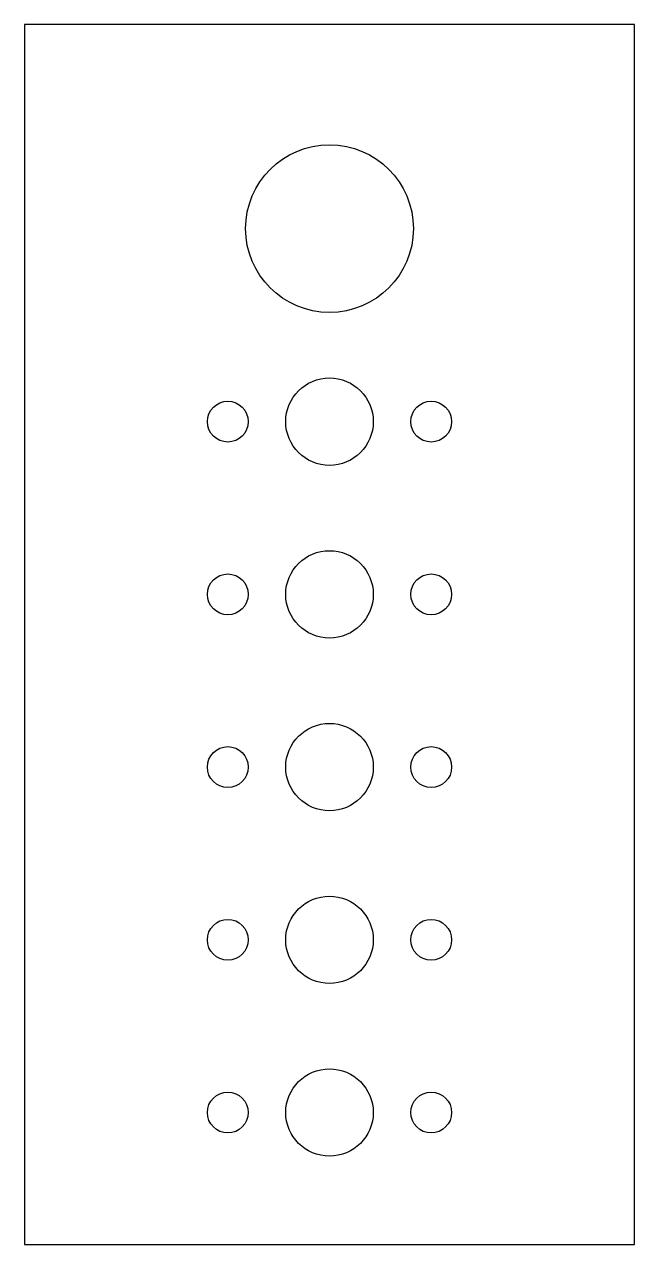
# Model space of a CAD drawing. Header units: millimetres. Extents: x -15 to 15, y -15 to 45.
import ezdxf

# ---------------------------------------------------------------- set-up
doc = ezdxf.new("R2010")
doc.units = ezdxf.units.MM

msp = doc.modelspace()

# ---------------------------------------------------------------- linework, layer by layer
for p, q in [((15, 45.05, 1), (-15, 45.05, 1)), ((-15, 45.05, 1), (-15, -15, 1)), ((15, -15, 1), (15, 45.05, 1)), ((-15, -15, 1), (15, -15, 1))]:
    msp.add_line(p, q)
for centre, radius in [((0, 35, 1), 4.125), ((0, 25.5, 1), 2.15), ((-5, 25.5, 1), 1.005), ((5, 25.5, 1), 1.005), ((0, 17, 1), 2.15), ((-5, 17, 1), 1.005), ((5, 17, 1), 1.005), ((0, 8.5, 1), 2.15), ((-5, 8.5, 1), 1.005), ((5, 8.5, 1), 1.005), ((0, 0, 1), 2.15), ((-5, 0, 1), 1.005), ((5, 0, 1), 1.005), ((0, -8.5, 1), 2.15), ((-5, -8.5, 1), 1.005), ((5, -8.5, 1), 1.005)]:
    msp.add_circle(centre, radius)

doc.saveas('drawing.dxf')
